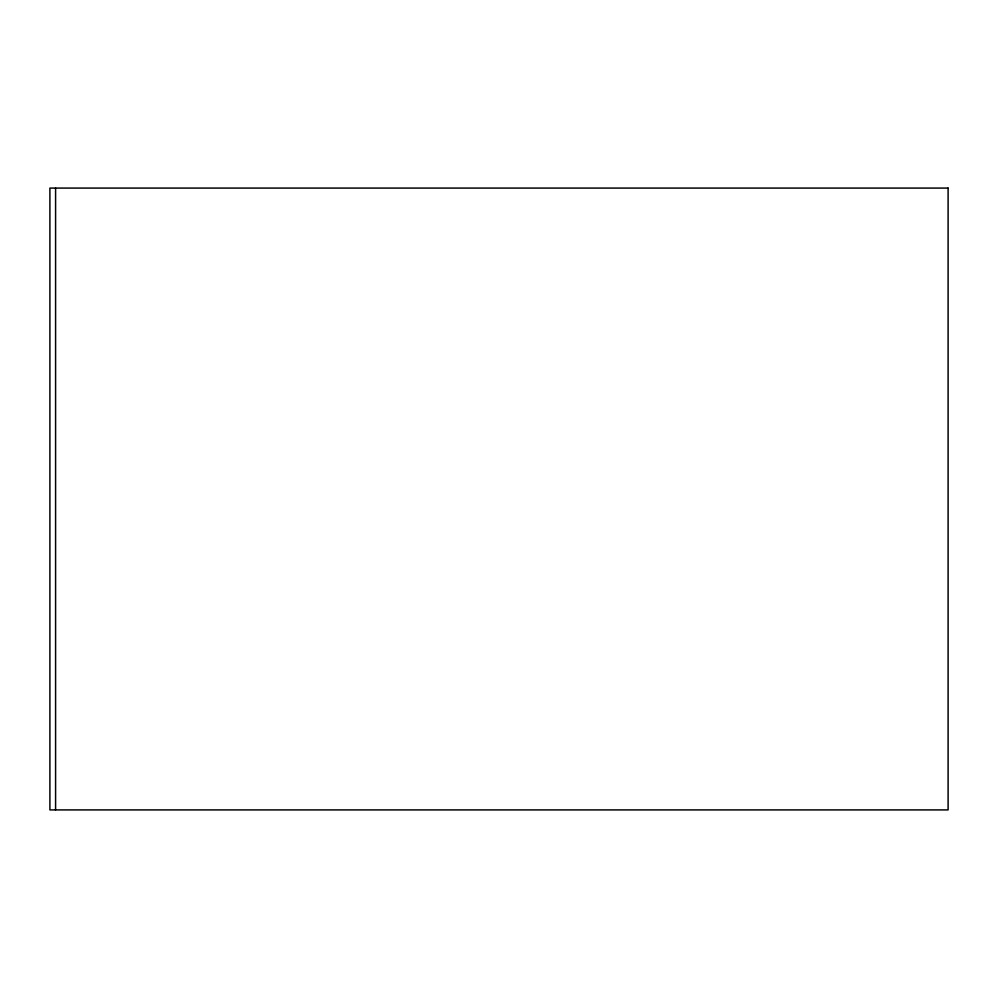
<?xml version="1.0" encoding="UTF-8"?>
<svg xmlns="http://www.w3.org/2000/svg" width="998" height="998" viewBox="0 0 998 998"><rect width="100%" height="100%" fill="white"/><g stroke="black" fill="none" stroke-linecap="round" stroke-linejoin="round"><path stroke-width="1.5" d="M55.589 188.086L55.589 809.914M948.1 188.086L49.9 188.086L49.9 809.914L948.1 809.914L948.1 188.086"/></g></svg>
